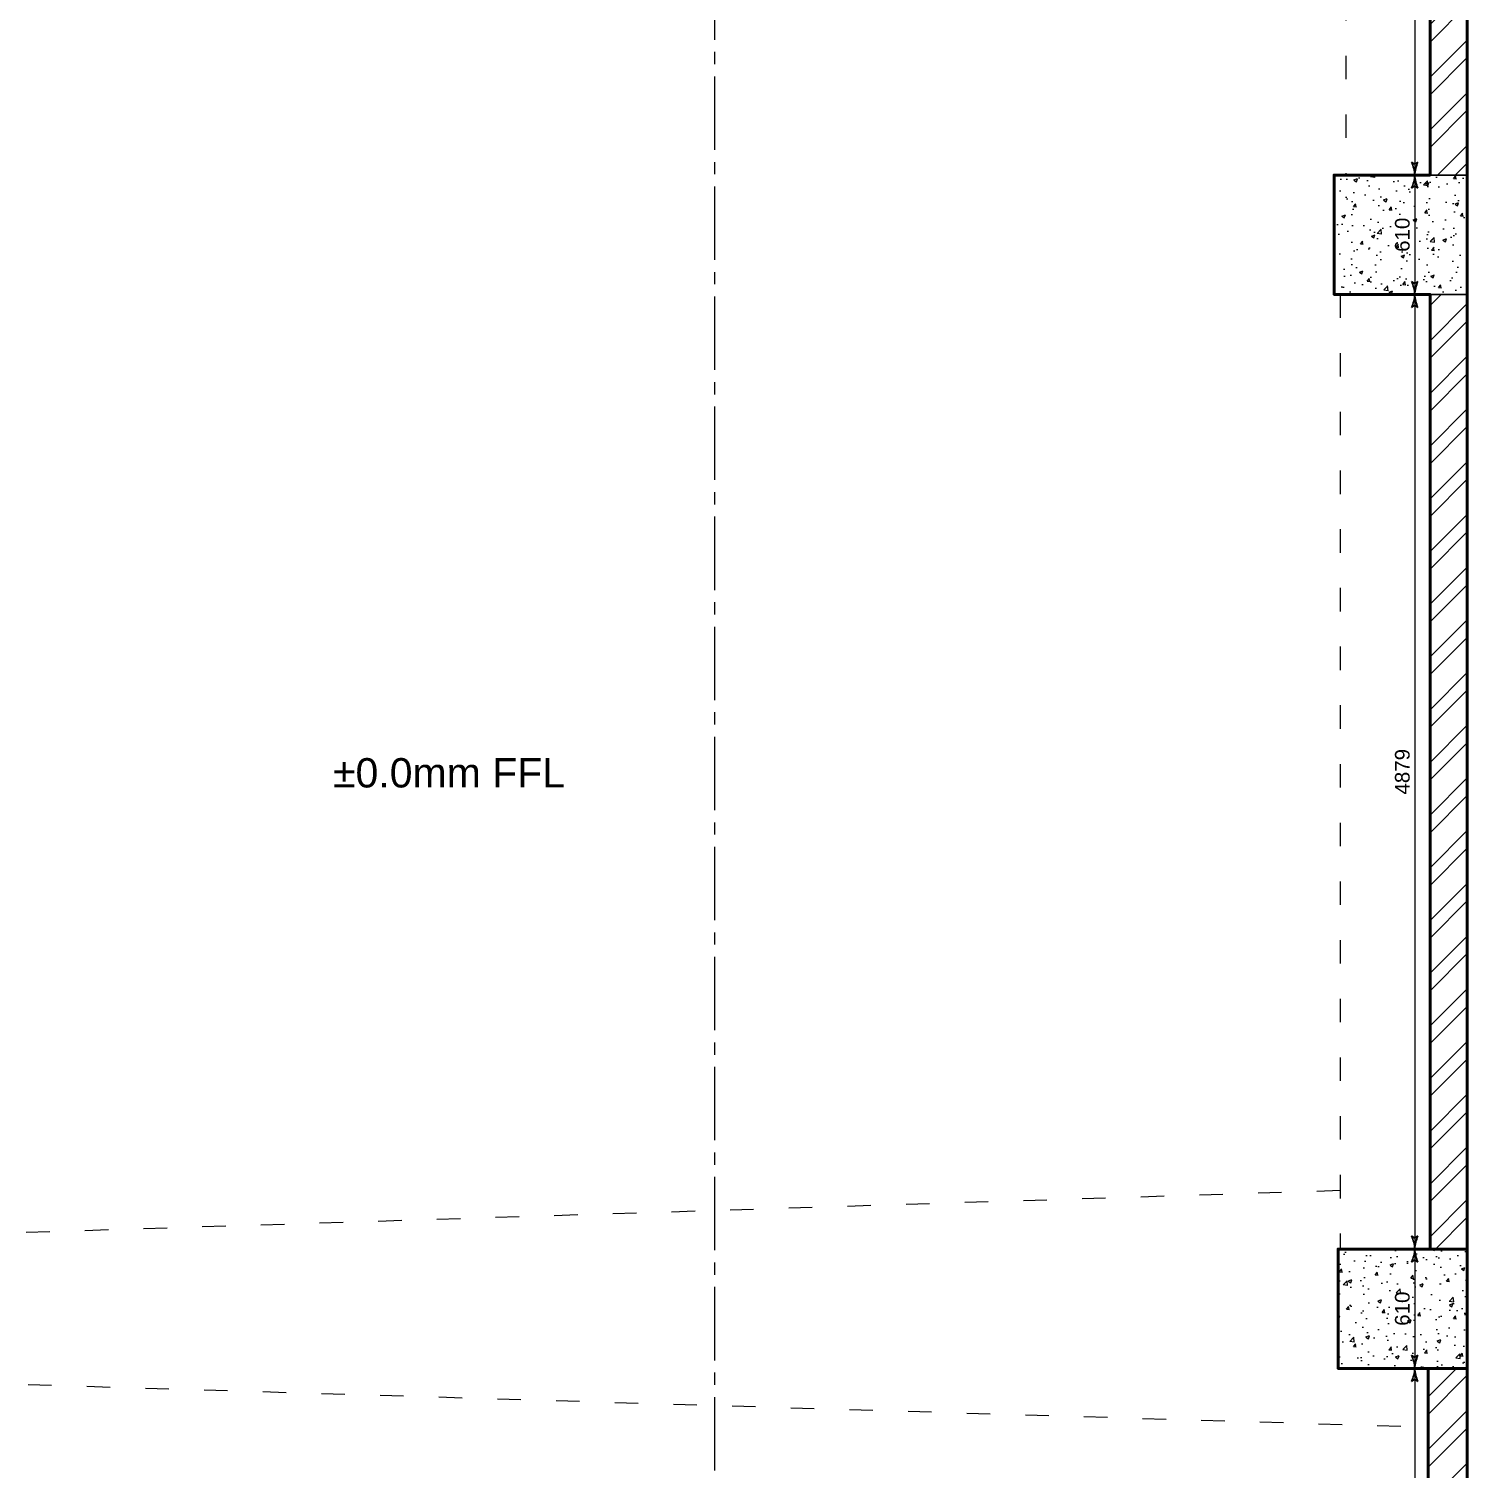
# Model space of a CAD drawing. Header units: millimetres. Extents: x 68727 to 319899, y -4876 to 265722.
# Drawn here: x 190342 to 197695, y 64820 to 72182 of the extents above; entities that cross this region are included whole.
import ezdxf

# ---------------------------------------------------------------- set-up
doc = ezdxf.new("R2010")
doc.units = ezdxf.units.MM
for name, pattern in [('ACAD_ISO03W100', [30, 12, -18]), ('CENTER2', [1.125, 0.75, -0.125, 0.125, -0.125]), ('HIDDEN', [9.525, 6.35, -3.175])]:
    doc.linetypes.add(name, pattern=pattern)
doc.layers.add('Dimensions', color=172, linetype='Continuous')
for name, color, linetype, lineweight in [('HACH', 252, 'Continuous', 13), ('LS_DR_Plan Beam', 9, 'HIDDEN', 0), ('LS_DR_Wall', 7, 'Continuous', 35), ('SECTIONS', 10, 'Continuous', 25), ('wall', 5, 'Continuous', 30)]:
    doc.layers.add(name, color=color, linetype=linetype, lineweight=lineweight)
doc.styles.get("Standard").update_dxf_attribs({"font": 'arial.ttf'})
doc.dimstyles.new('SC-25', dxfattribs={"dimtxt": 75, "dimasz": 0.4, "dimexe": 1, "dimexo": 100, "dimgap": 25, "dimtad": 1, "dimdec": 0, "dimzin": 0, "dimdsep": 46, "dimtxsty": 'Standard', "dimblk1": 'A1', "dimblk2": 'A1', "dimsah": 1, "dimcen": 0.09, "dimdle": 3, "dimclrd": 1, "dimclre": 1, "dimclrt": 1, "dimadec": 0, "dimazin": 0, "dimtfac": 1, "dimtdec": 0, "dimtofl": 0, "dimtmove": 0, "dimatfit": 2, "dimldrblk": 'A1', "dimfxl": 10, "dimfxlon": 1, "dimtolj": 1, "dimtzin": 0, "dimarcsym": 0})
pattern_1 = [(45, (-645864.49, -131860.55), (-134.70384, 134.70384), []), (45, (-645774.69, -131860.55), (-134.70384, 134.70384), [])]
pattern_2 = [(50, (-645864.49, -131860.55), (182.18467, -15.939086), [19.05, -209.55]), (355, (-645864.49, -131860.55), (-35.24342, 191.056845), [15.24, -167.640584]), (100.451445, (-645849.3, -131861.88), (146.941247, 175.117752), [16.19001, -178.090245]), (46.1842, (-645864.5, -131809.75), (271.07904, -42.04233), [28.575, -314.325]), (96.635558, (-645841.9, -131813.25), (237.404134, 247.426125), [24.28502, -267.13561]), (351.18415, (-645864.5, -131809.75), (237.40413, 247.426125), [22.85997, -251.45973]), (21, (-645839.09, -131822.45), (151.61439, -102.265198), [19.05, -209.55]), (326, (-645839.09, -131822.45), (61.80203, 184.187966), [15.24, -167.64]), (71.451445, (-645826.46, -131830.97), (213.41642, 81.92277), [16.19001, -178.089938]), (37.5, (-645864.49, -131860.55), (3.0886033, 84.555039), [0, -165.608, 0, -170.18, 0, -168.275]), (7.5, (-645864.49, -131860.55), (66.8196625, 100.180575), [0, -97.028, 0, -161.798, 0, -64.135]), (327.5, (-645921.13, -131860.55), (135.590595, -5.728744), [0, -63.5, 0, -198.12, 0, -262.89]), (317.5, (-645946.53, -131860.55), (148.129181, 25.426491), [0, -82.55, 0, -131.572, 0, -186.69])]

# ---------------------------------------------------------------- blocks, each defined once
blk = doc.blocks.new('A1')
at = {"layer": 'wall', "color": 1}
for p, q in [((-138, 0), (-167, 40)), ((-167, -40), (-138, 0))]:
    blk.add_line(p, q, dxfattribs=at)
for centre, start, end in [((53, 586), 248, 264.8035), ((53, -586), 95.1965, 112)]:
    blk.add_arc(centre, 589, start, end, dxfattribs=at)
blk = doc.blocks.new('*D589')
at = {"layer": 'Defpoints', "color": 0, "transparency": 16777216}
for p in [(197504.6, 74143.2), (197014.6, 71434.2), (197426.7, 71434.2)]:
    blk.add_point(p, dxfattribs=at)
at = {"layer": 'Dimensions', "color": 1, "lineweight": -2, "transparency": 16777216}
for p, q in [((197426.7, 74143.2), (197425.7, 74143.2)), ((197426.7, 74142.8), (197426.7, 71434.6)), ((197416.7, 71434.2), (197427.7, 71434.2))]:
    blk.add_line(p, q, dxfattribs=at)
at = {"layer": 'Dimensions', "color": 1, "lineweight": -2, "transparency": 16777216, "xscale": 0.4, "yscale": 0.4, "zscale": 0.4}
for p, rotation in [((197426.7, 74143.2), 90), ((197426.7, 71434.2), 270)]:
    blk.add_blockref('A1', p, dxfattribs=dict(at, rotation=rotation))
at = {"layer": 'Dimensions', "color": 1, "transparency": 16777216, "insert": (197363.4, 72788.7), "char_height": 75, "attachment_point": 5, "rotation": 90}
blk.add_mtext('\\A1;2709', dxfattribs=at)
blk = doc.blocks.new('*D590')
at = {"layer": 'Defpoints', "color": 0, "transparency": 16777216}
for p in [(197014.6, 71434.2), (197426.7, 70824.2), (197426.7, 70824.2)]:
    blk.add_point(p, dxfattribs=at)
at = {"layer": 'Dimensions', "color": 1, "lineweight": -2, "transparency": 16777216}
for p, q in [((197416.7, 71434.2), (197427.7, 71434.2)), ((197426.7, 71433.8), (197426.7, 70824.6)), ((197426.7, 70824.2), (197427.7, 70824.2))]:
    blk.add_line(p, q, dxfattribs=at)
at = {"layer": 'Dimensions', "color": 1, "lineweight": -2, "transparency": 16777216, "xscale": 0.4, "yscale": 0.4, "zscale": 0.4}
for p, rotation in [((197426.7, 71434.2), 90), ((197426.7, 70824.2), 270)]:
    blk.add_blockref('A1', p, dxfattribs=dict(at, rotation=rotation))
at = {"layer": 'Dimensions', "color": 1, "transparency": 16777216, "insert": (197363.4, 71129.2), "char_height": 75, "attachment_point": 5, "rotation": 90}
blk.add_mtext('\\A1;610', dxfattribs=at)
blk = doc.blocks.new('*D591')
at = {"layer": 'Defpoints', "color": 0, "transparency": 16777216}
for p in [(197426.7, 70824.2), (197426.7, 65945.2), (197426.7, 65945.2)]:
    blk.add_point(p, dxfattribs=at)
at = {"layer": 'Dimensions', "color": 1, "lineweight": -2, "transparency": 16777216}
for p, q in [((197426.7, 70824.2), (197427.7, 70824.2)), ((197426.7, 70823.8), (197426.7, 65945.6)), ((197426.7, 65945.2), (197427.7, 65945.2))]:
    blk.add_line(p, q, dxfattribs=at)
at = {"layer": 'Dimensions', "color": 1, "lineweight": -2, "transparency": 16777216, "xscale": 0.4, "yscale": 0.4, "zscale": 0.4}
for p, rotation in [((197426.7, 70824.2), 90), ((197426.7, 65945.2), 270)]:
    blk.add_blockref('A1', p, dxfattribs=dict(at, rotation=rotation))
at = {"layer": 'Dimensions', "color": 1, "transparency": 16777216, "insert": (197363.4, 68384.7), "char_height": 75, "attachment_point": 5, "rotation": 90}
blk.add_mtext('\\A1;4879', dxfattribs=at)
blk = doc.blocks.new('*D592')
at = {"layer": 'Defpoints', "color": 0, "transparency": 16777216}
for p in [(197426.7, 65945.2), (197426.7, 65335.2), (197426.7, 65335.2)]:
    blk.add_point(p, dxfattribs=at)
at = {"layer": 'Dimensions', "color": 1, "lineweight": -2, "transparency": 16777216}
for p, q in [((197426.7, 65945.2), (197427.7, 65945.2)), ((197426.7, 65944.8), (197426.7, 65335.6)), ((197426.7, 65335.2), (197427.7, 65335.2))]:
    blk.add_line(p, q, dxfattribs=at)
at = {"layer": 'Dimensions', "color": 1, "lineweight": -2, "transparency": 16777216, "xscale": 0.4, "yscale": 0.4, "zscale": 0.4}
for p, rotation in [((197426.7, 65945.2), 90), ((197426.7, 65335.2), 270)]:
    blk.add_blockref('A1', p, dxfattribs=dict(at, rotation=rotation))
at = {"layer": 'Dimensions', "color": 1, "transparency": 16777216, "insert": (197363.4, 65640.2), "char_height": 75, "attachment_point": 5, "rotation": 90}
blk.add_mtext('\\A1;610', dxfattribs=at)
blk = doc.blocks.new('*D587')
at = {"layer": 'Defpoints', "color": 0, "transparency": 16777216}
for p in [(197426.7, 65335.2), (197426.7, 63233.2), (197426.7, 63233.2)]:
    blk.add_point(p, dxfattribs=at)
at = {"layer": 'Dimensions', "color": 1, "lineweight": -2, "transparency": 16777216}
for p, q in [((197426.7, 65335.2), (197427.7, 65335.2)), ((197426.7, 65334.8), (197426.7, 63233.6)), ((197426.7, 63233.2), (197427.7, 63233.2))]:
    blk.add_line(p, q, dxfattribs=at)
at = {"layer": 'Dimensions', "color": 1, "lineweight": -2, "transparency": 16777216, "xscale": 0.4, "yscale": 0.4, "zscale": 0.4}
for p, rotation in [((197426.7, 65335.2), 90), ((197426.7, 63233.2), 270)]:
    blk.add_blockref('A1', p, dxfattribs=dict(at, rotation=rotation))
at = {"layer": 'Dimensions', "color": 1, "transparency": 16777216, "insert": (197363.4, 64284.2), "char_height": 75, "attachment_point": 5, "rotation": 90}
blk.add_mtext('\\A1;2102', dxfattribs=at)

msp = doc.modelspace()

# ---------------------------------------------------------------- hatches: boundary and pattern name
at = {"layer": 'HACH'}
h = msp.add_hatch(dxfattribs=at)
h.set_pattern_fill('ANSI32', color=256, scale=20)
h.set_pattern_definition(pattern_1)
h.paths.add_polyline_path([(186860.6, 76715.5), (186857.8, 76905.7), (183474, 76999.2), (183478.6, 76689.2)])
h.paths.add_polyline_path([(187059.9, 63293.6), (187219.9, 63293.6), (187189.6, 65334.7), (187029.6, 65334.7)])
h.paths.add_polyline_path([(187069.1, 59648.7), (187229.1, 59648.7), (187229.1, 62673.7), (187069.1, 62673.7)])
h.paths.add_polyline_path([(197534.6, 59648.7), (197694.6, 59648.7), (197694.6, 62623.2), (197534.6, 62623.2)])
h.paths.add_polyline_path([(197494.6, 63233.2), (197694.6, 63233.2), (197694.6, 65335.2), (197494.6, 65335.2)])
h.paths.add_polyline_path([(197504.6, 65945.2), (197694.6, 65945.2), (197694.6, 70824.2), (197504.6, 70824.2)])
h = msp.add_hatch(dxfattribs=at)
h.set_pattern_fill('ANSI32', color=256, scale=20)
h.set_pattern_definition(pattern_1)
h.paths.add_polyline_path([(197694.6, 74143.2), (197504.6, 74143.2), (197504.6, 71434.2), (197694.6, 71434.2)])
h = msp.add_hatch(dxfattribs=at)
h.set_pattern_fill('AR-CONC', color=256)
h.set_pattern_definition(pattern_2)
h.paths.add_polyline_path([(197694.6, 71434.2), (197014.6, 71434.2), (197014.6, 70824.2), (197694.6, 70824.2)])
h = msp.add_hatch(dxfattribs=at)
h.set_pattern_fill('AR-CONC', color=256)
h.set_pattern_definition(pattern_2)
h.paths.add_polyline_path([(197034.6, 65335.2), (197694.6, 65335.2), (197694.6, 65945.2), (197034.6, 65945.2)])

# ---------------------------------------------------------------- linework, layer by layer
at = {"layer": 'LS_DR_Plan Beam', "linetype": 'ACAD_ISO03W100', "ltscale": 10, "transparency": 33554508}
for p, q in [((197074.6, 76244.2), (197074.6, 71434.2)), ((197044.6, 70824.2), (197044.6, 65945.2)), ((187630.6, 65944.7), (197044.6, 66245.2)), ((187639.6, 65334.7), (197494.6, 65035.2))]:
    msp.add_line(p, q, dxfattribs=at)
at = {"layer": 'LS_DR_Wall', "lineweight": 50, "ltscale": 0.25}
msp.add_lwpolyline([(197504.6, 74144.2), (197504.6, 71434.2), (197014.6, 71434.2), (197014.6, 70824.2), (197504.6, 70824.2), (197504.6, 65945.2), (197034.6, 65945.2), (197034.6, 65335.2), (197494.6, 65335.2), (197494.6, 63233.2), (197014.6, 63233.2), (197014.6, 62623.2), (197694.6, 62623.2), (197694.6, 74144.2)], dxfattribs=at)
at = {"layer": 'LS_DR_Wall', "lineweight": 30, "ltscale": 0.25}
msp.add_lwpolyline([(197014.6, 71434.2), (197694.6, 71434.2), (197694.6, 70824.2), (197014.6, 70824.2)], close=True, dxfattribs=at)
at = {"layer": 'LS_DR_Wall', "lineweight": 50, "ltscale": 0.25}
msp.add_lwpolyline([(197034.6, 65945.2), (197694.6, 65945.2), (197694.6, 65335.2), (197034.6, 65335.2)], close=True, dxfattribs=at)
at = {"layer": 'SECTIONS', "linetype": 'CENTER2', "ltscale": 500}
msp.add_lwpolyline([(193847.9, 82626.1), (193847.9, 57155.8)], dxfattribs=at)

# ---------------------------------------------------------------- texts
at = {"color": 7, "insert": (191897.3, 68454.3), "char_height": 150, "attachment_point": 1}
msp.add_mtext_dynamic_manual_height_columns('\\pxt5;%%P0.0mm FFL', width=24159.375, gutter_width=47.5, heights=[47.9], dxfattribs=at)

# ---------------------------------------------------------------- dimensions: what is measured, and where the dimension line sits
at = {"layer": 'Dimensions'}
for base, p1, p2, picture, middle in [((197426.7, 71434.2), (197504.6, 74143.2), (197014.6, 71434.2), '*D589', (197363.4, 72788.7)), ((197426.7, 70824.2), (197014.6, 71434.2), (197426.7, 70824.2), '*D590', (197363.4, 71129.2)), ((197426.7, 65945.2), (197426.7, 70824.2), (197426.7, 65945.2), '*D591', (197363.4, 68384.7)), ((197426.7, 65335.2), (197426.7, 65945.2), (197426.7, 65335.2), '*D592', (197363.4, 65640.2)), ((197426.7, 63233.2), (197426.7, 65335.2), (197426.7, 63233.2), '*D587', (197363.4, 64284.2))]:
    dim = msp.add_linear_dim(base=base, p1=p1, p2=p2, angle=90, dimstyle='SC-25', override={"dimtmove": 1}, dxfattribs=at)
    dim.commit()
    dim.dimension.update_dxf_attribs({"geometry": picture, "text_midpoint": middle})

doc.saveas('drawing.dxf')
